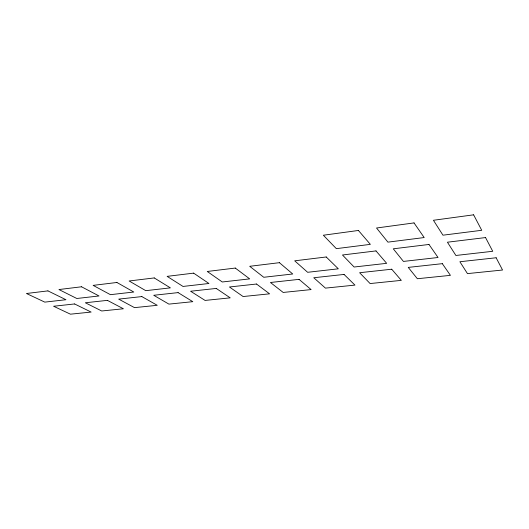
<?xml version="1.0" encoding="UTF-8"?>
<svg xmlns="http://www.w3.org/2000/svg" width="529" height="529" viewBox="0 0 529 529"><rect width="100%" height="100%" fill="white"/><g stroke="black" fill="none" stroke-linecap="round" stroke-linejoin="round"><path stroke-width="0.79" d="M358.411 230.465L323.351 235.226L336.338 248.65L370.353 244.358L358.411 230.465M414.028 222.914L376.536 228.006L387.916 242.137L424.192 237.554L414.028 222.914M473.614 214.82L433.43 220.276L442.945 235.187L481.727 230.294L473.614 214.82M47.934 290.884L26.45 293.496L44.793 302.125L65.953 299.718L47.934 290.884M81.539 286.784L58.944 289.542L76.798 298.488L99.022 295.969L81.539 286.784M116.922 282.479L93.13 285.376L110.416 294.673L133.784 292.021L116.922 282.479M154.237 277.93L129.142 280.985L145.773 290.666L170.384 287.869L154.237 277.93M193.627 273.129L167.124 276.363L183.014 286.44L208.955 283.491L193.627 273.129M235.286 268.058L207.256 271.47L222.286 281.983L249.681 278.876L235.286 268.058M279.411 262.682L249.708 266.299L263.759 277.275L292.729 273.989L279.411 262.682M326.228 256.975L294.706 260.817L307.633 272.296L338.315 268.811L326.228 256.975M375.993 250.911L342.475 254.998L354.113 267.019L386.666 263.33L375.993 250.911M428.986 244.458L393.278 248.809L403.435 261.425L438.038 257.497L428.986 244.458M485.536 237.567L447.422 242.209L455.886 255.474L492.73 251.288L485.536 237.567M74.582 303.95L53.581 306.251L70.443 314.18L91.127 312.07L74.582 303.95M107.387 300.36L85.341 302.773L101.713 310.986L123.396 308.771L107.387 300.36M141.845 296.584L118.681 299.123L134.498 307.633L157.252 305.312L141.845 296.584M178.088 292.616L153.721 295.281L168.91 304.115L192.807 301.675L178.088 292.616M216.262 288.431L190.592 291.241L205.067 300.426L230.208 297.853L216.262 288.431M256.525 284.02L229.441 286.989L243.102 296.538L269.578 293.833L256.525 284.02M299.057 279.358L270.445 282.493L283.174 292.444L311.098 289.588L299.057 279.358M344.048 274.432L313.77 277.745L325.447 288.12L354.946 285.105L344.048 274.432M391.718 269.208L359.627 272.726L370.108 283.557L401.313 280.37L391.718 269.208M442.317 263.667L408.249 267.396L417.368 278.73L450.43 275.351L442.317 263.667M496.129 257.768L459.886 261.736L467.457 273.612L502.55 270.021L496.129 257.768"/></g></svg>
